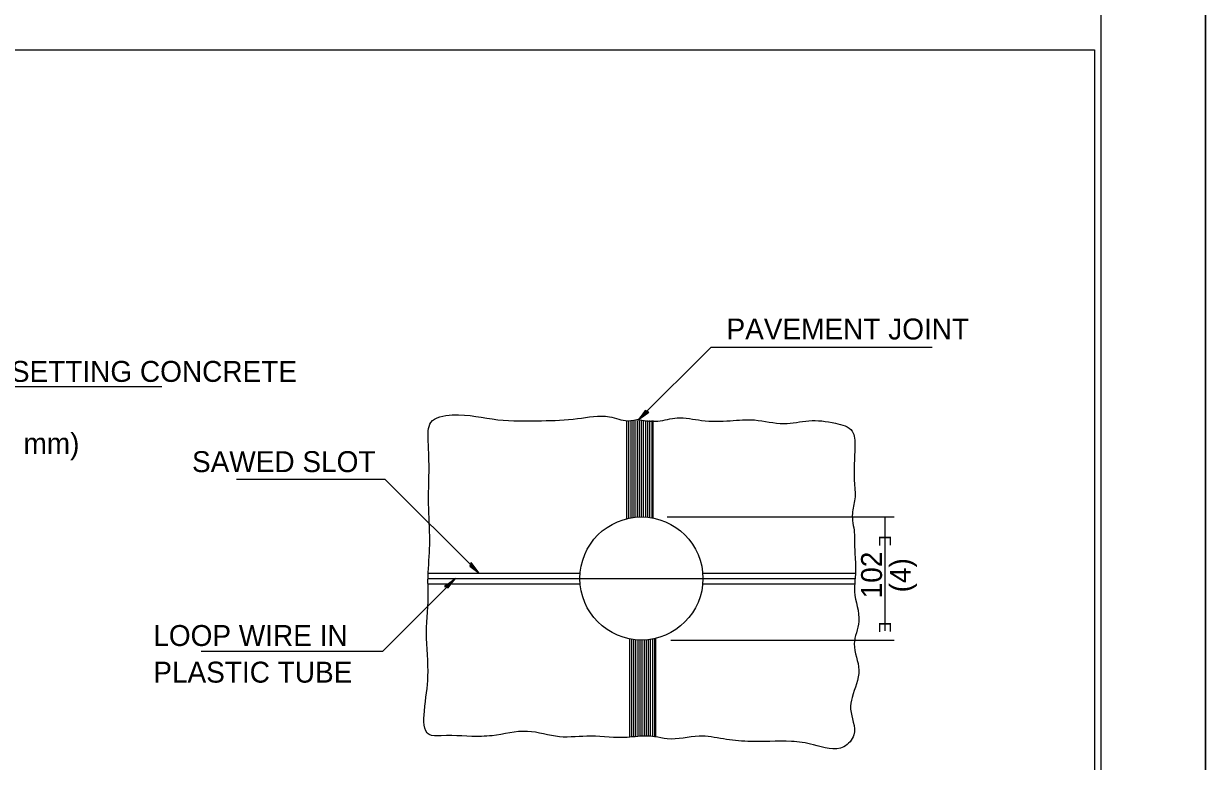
# Model space of a CAD drawing. Extents: x 17216 to 18874, y 6612 to 8544.
# Drawn here: x 18760.9 to 18873.9, y 8263.9 to 8334.4 of the extents above; entities that cross this region are included whole.
import ezdxf

# ---------------------------------------------------------------- set-up
doc = ezdxf.new("R2010")
doc.units = 0
for name, color, linetype in [('Design_EX_Roadway Dimensions', 7, 'Continuous'), ('Design_EX_Roadway Notes', 7, 'Continuous'), ('Level 48', 7, 'Continuous'), ('Sheets_50 Reference Boundary', 7, 'Continuous'), ('Sheets_General Details', 7, 'Continuous'), ('Sheets_Printer Plotting Border', 7, 'Continuous'), ('Signals_PR_Detector Loop', 7, 'Continuous')]:
    doc.layers.add(name, color=color, linetype=linetype)

msp = doc.modelspace()

# ---------------------------------------------------------------- linework, layer by layer
at = {"layer": 'Design_EX_Roadway Dimensions'}
for p, q in [((18822.42, 8287.25), (18844.12, 8287.25)), ((18843.24, 8276.69), (18843.24, 8287.25)), ((18822.76, 8275.48), (18844.12, 8275.48))]:
    msp.add_line(p, q, dxfattribs=at)
at = {"layer": 'Design_EX_Roadway Notes'}
for p, q in [((18819.66, 8296.52), (18826.62, 8303.47)), ((18826.62, 8303.47), (18847.76, 8303.47)), ((18740.53, 8299.71), (18774.12, 8299.71)), ((18795.48, 8290.83), (18781.27, 8290.83)), ((18804.44, 8281.87), (18795.48, 8290.83)), ((18795.22, 8274.4), (18802.18, 8281.36)), ((18795.22, 8274.4), (18777.89, 8274.4))]:
    msp.add_line(p, q, dxfattribs=at)
for points in [[(18820.49, 8297.32), (18820.33, 8297.42), (18820.04, 8297.01), (18819.66, 8296.52), (18820.2, 8296.92), (18820.68, 8297.26), (18820.49, 8297.32), (18820.37, 8297.36), (18819.96, 8296.81), (18820.58, 8297.25), (18820.4, 8297.27), (18820.19, 8297.04), (18820.43, 8297.22)], [(18803.64, 8282.69), (18803.55, 8282.55), (18803.94, 8282.25), (18804.44, 8281.87), (18804.03, 8282.41), (18803.69, 8282.89), (18803.64, 8282.69), (18803.59, 8282.58), (18804.14, 8282.16), (18803.71, 8282.78), (18803.68, 8282.6), (18803.92, 8282.4), (18803.74, 8282.64)], [(18801.35, 8280.56), (18801.5, 8280.47), (18801.79, 8280.87), (18802.18, 8281.36), (18801.64, 8280.96), (18801.15, 8280.61), (18801.35, 8280.56), (18801.47, 8280.51), (18801.88, 8281.06), (18801.26, 8280.63), (18801.44, 8280.61), (18801.65, 8280.84), (18801.41, 8280.66)]]:
    msp.add_lwpolyline(points, dxfattribs=at)
at = {"layer": 'Level 48'}
msp.add_lwpolyline([(18193.85, 8544.37), (18873.85, 8544.37), (18873.85, 8104.37), (18193.85, 8104.37)], close=True, dxfattribs=at)
at = {"layer": 'Sheets_50 Reference Boundary'}
msp.add_lwpolyline([(18233.85, 8534.37), (18863.85, 8534.37), (18863.85, 8134.37), (18233.85, 8134.37)], close=True, dxfattribs=at)
at = {"layer": 'Sheets_General Details'}
msp.add_line((18873.85, 8104.37), (18873.85, 8544.37), dxfattribs=at)
msp.add_lwpolyline([(18233.85, 8534.37), (18863.85, 8534.37), (18863.85, 8114.37), (18233.85, 8114.37)], close=True, dxfattribs=at)
msp.add_lwpolyline([(18551.35, 8331.87), (18863.25, 8331.87), (18863.25, 8136.17), (18551.35, 8136.17), (18551.35, 8331.87)], dxfattribs=at)
at = {"layer": 'Sheets_Printer Plotting Border'}
msp.add_lwpolyline([(18193.85, 8104.37), (18873.85, 8104.37), (18873.85, 8544.37), (18193.85, 8544.37)], close=True, dxfattribs=at)
at = {"layer": 'Signals_PR_Detector Loop'}
for p, q in [((18818.57, 8287.09), (18818.57, 8296.46)), ((18818.77, 8287.13), (18818.77, 8296.46)), ((18818.97, 8287.17), (18818.97, 8296.46)), ((18819.17, 8287.19), (18819.17, 8296.46)), ((18819.37, 8287.22), (18819.37, 8296.46)), ((18819.57, 8287.24), (18819.57, 8296.46)), ((18819.77, 8287.25), (18819.77, 8296.46)), ((18819.97, 8287.25), (18819.97, 8296.46)), ((18820.17, 8287.25), (18820.17, 8296.46)), ((18820.37, 8287.24), (18820.37, 8296.46)), ((18820.57, 8287.22), (18820.57, 8296.46)), ((18820.77, 8287.2), (18820.77, 8296.46)), ((18820.97, 8287.17), (18820.97, 8296.46)), ((18821.08, 8287.14), (18821.08, 8296.46)), ((18799.56, 8281.87), (18814.1, 8281.87)), ((18825.82, 8281.87), (18840.37, 8281.87)), ((18799.56, 8281.36), (18819.96, 8281.36)), ((18799.56, 8280.86), (18814.1, 8280.86)), ((18819.96, 8281.36), (18840.37, 8281.36)), ((18825.82, 8280.86), (18840.37, 8280.86)), ((18818.84, 8266.26), (18818.84, 8275.58)), ((18819.04, 8266.26), (18819.04, 8275.55)), ((18819.24, 8266.26), (18819.24, 8275.52)), ((18819.44, 8266.26), (18819.44, 8275.5)), ((18819.64, 8266.26), (18819.64, 8275.47)), ((18819.84, 8266.26), (18819.84, 8275.48)), ((18820.04, 8266.26), (18820.04, 8275.47)), ((18820.24, 8266.26), (18820.24, 8275.48)), ((18820.44, 8266.26), (18820.44, 8275.51)), ((18820.64, 8266.26), (18820.64, 8275.52)), ((18820.84, 8266.26), (18820.84, 8275.55)), ((18821.04, 8266.26), (18821.04, 8275.58)), ((18821.24, 8266.26), (18821.24, 8275.62)), ((18821.35, 8266.26), (18821.35, 8275.65))]:
    msp.add_line(p, q, dxfattribs=at)
msp.add_circle((18819.96, 8281.37), 5.88, dxfattribs=at)
msp.add_spline([(18819.78, 8296.51), (18821.53, 8296.41), (18823.38, 8296.71), (18825.71, 8296.47), (18828.45, 8296.44), (18830.77, 8296.51), (18833.58, 8296.17), (18835.95, 8296.44), (18838.51, 8296.2), (18840.09, 8295.45), (18840.36, 8293.97), (18840.3, 8290.69), (18840.36, 8288.97), (18840.12, 8287.57), (18840.3, 8285.76), (18840.33, 8284.36), (18840.43, 8282.48), (18840.36, 8281.14), (18840.33, 8280.11), (18840.74, 8277.27), (18840.3, 8275.11), (18840.74, 8272.61), (18840.09, 8270.01), (18839.95, 8268.89), (18840.26, 8266.42), (18839.3, 8265.29), (18836.39, 8265.49), (18834.3, 8265.8), (18830.12, 8265.8), (18827.79, 8266.04), (18825.47, 8266.31), (18822.42, 8266.04), (18821.22, 8266.25), (18819.61, 8266.28), (18818.59, 8266.18), (18815.13, 8266.31), (18812.12, 8266.25), (18809.07, 8266.76), (18805.68, 8266.35), (18804.69, 8266.28), (18800.82, 8266.35), (18799.66, 8266.45), (18799.22, 8268.68), (18799.56, 8272.03), (18799.42, 8276.2), (18799.59, 8280.11), (18799.56, 8280.97), (18799.59, 8281.95), (18799.73, 8284.97), (18799.62, 8288.5), (18799.66, 8291.54), (18799.59, 8294.49), (18799.83, 8296.27), (18801.88, 8296.99), (18806.23, 8296.54), (18810.41, 8296.44), (18813.86, 8296.64), (18816.91, 8296.81), (18818.66, 8296.44), (18819.82, 8296.61)], degree=3, dxfattribs=at)

# ---------------------------------------------------------------- texts
at = {"layer": 'Design_EX_Roadway Dimensions'}
for s, height, rotation, p in [('E', 1.17, 270, (18842.65, 8285.49)), ('102', 2, 90, (18842.95, 8279.47)), ('(4)', 2, 90, (18845.7, 8280.04)), ('E', 1.17, 270, (18842.65, 8277.24))]:
    msp.add_text(s, height=height, rotation=rotation, dxfattribs=at).set_placement(p)
at = {"layer": 'Design_EX_Roadway Notes'}
for s, p in [('PAVEMENT JOINT', (18828.09, 8304.2)), ('PRESS INTO SETTING CONCRETE', (18742.76, 8300.15)), ('(13 mm TO  19 mm)', (18742.18, 8293.27)), ('SAWED SLOT', (18777.01, 8291.53)), ('LOOP WIRE IN', (18773.31, 8274.92)), ('PLASTIC TUBE', (18773.31, 8271.42))]:
    msp.add_text(s, height=2, dxfattribs=at).set_placement(p)

doc.saveas('drawing.dxf')
